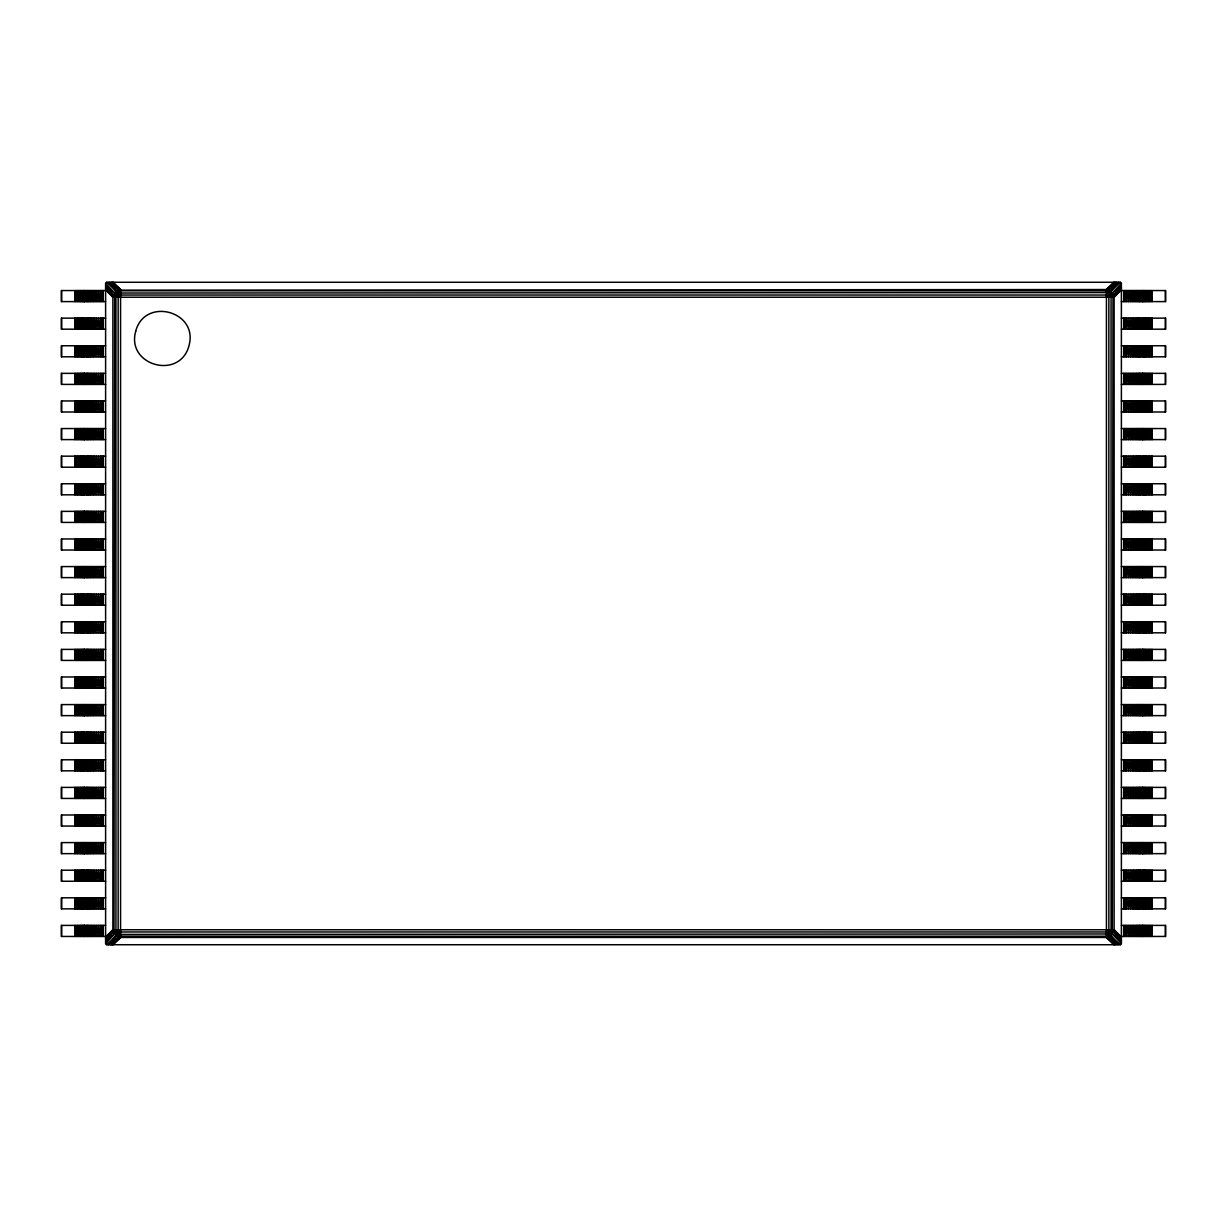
<?xml version="1.0" encoding="UTF-8"?>
<svg xmlns="http://www.w3.org/2000/svg" width="1227" height="1227" viewBox="0 0 1227 1227"><rect width="100%" height="100%" fill="white"/><g stroke="black" fill="none" stroke-linecap="round" stroke-linejoin="round"><path stroke-width="1.5" d="M119.034 936.216L112.347 944.729L120.568 937.459L118.85 935.649L118.145 929.775L118.145 297.225L119.295 290.155L1106.432 289.541L1112.306 293.023L1114.116 297.225L1114.116 929.775L1110.634 935.649L1106.432 937.459L120.568 937.459L114.694 933.977L112.884 929.775L112.884 297.225L116.366 291.351L120.568 289.541L120.568 937.459L113.283 944.729M1113.717 944.729L1106.432 937.459L1108.15 935.649L1108.855 929.775L1108.855 297.225L1108.15 291.351L1106.432 289.541L1113.717 282.271M106.703 944.729L1120.297 944.729L1121.386 943.64L1121.386 283.36L1120.297 282.271L106.703 282.271L105.614 283.36L105.614 943.64L106.703 944.729L116.366 935.649L120.568 934.407L114.694 933.977L105.614 941.278L113.498 931.968L114.126 929.775L115.231 934.407L1112.306 933.977L1112.996 295.032L1111.371 292.593L114.694 293.023L114.004 931.968L114.694 933.977L118.375 936.845L111.304 944.729M106.703 282.271L116.366 291.351L120.568 292.593L114.694 293.023L105.614 286.873L113.498 295.032L114.126 297.225L115.016 293.023L117.93 290.784L1109.346 290.784L1111.371 292.593L1112.874 297.225L1113.503 295.032L1121.386 285.722L1112.306 293.023L1106.432 292.593L1110.634 291.351L1120.297 282.271M1120.297 944.729L1110.634 935.649L1106.432 934.407L1112.306 933.977L1121.386 940.127L1113.503 931.968L1112.874 929.775L1111.984 933.977L1108.625 936.845L1107.966 936.216M1108.15 291.351L1106.432 290.784L1109.346 290.784L1111.064 297.225L1111.064 929.775L1109.346 936.216L117.654 936.216L115.936 929.775L115.936 297.225L118.375 290.155L120.568 290.784L118.85 291.351M1111.371 934.407L1112.168 931.968L1111.064 929.775L1108.625 936.845L1114.76 944.729L1106.432 937.459L1106.432 289.541L1114.653 282.271L1108.625 290.155L1111.064 297.225L1112.168 295.032M114.126 297.225L115.629 292.593M1112.168 931.968L1112.874 929.775M114.832 931.968L115.936 929.775L118.375 936.845L110.215 944.729L116.366 935.649L114.126 929.775M116.534 931.968L118.145 929.775M1108.855 297.225L1110.466 295.032M108.482 944.729L116.366 935.649M1118.518 282.271L1110.634 291.351L1116.785 282.271L1108.625 290.155L1115.696 282.271M1121.386 937.06L1114.116 929.775L112.884 929.775L105.614 938.103L113.498 931.968L120.568 932.198L118.482 933.977M105.614 289.94L112.884 297.225L1114.116 297.225L1121.386 288.897L1113.503 295.032L1106.432 294.802L1108.518 293.023M105.614 943.64L114.694 933.977M1112.306 293.023L1121.386 283.36M105.614 937.06L112.884 929.775M1114.116 297.225L1121.386 289.94M118.221 931.968L120.568 929.775M1106.432 297.225L1108.779 295.032M105.614 939.253L113.498 931.968L1113.503 931.968L1121.386 937.995L1114.116 929.775M1121.386 287.747L1113.503 295.032L113.498 295.032L105.614 289.005L112.884 297.225M117.93 290.784L115.936 297.225L114.832 295.032M1106.432 936.216L1108.15 935.649M105.614 287.962L113.498 295.032L120.568 294.802L118.482 293.023M1121.386 939.038L1113.503 931.968L1106.432 932.198L1108.518 933.977M105.614 290.554L61.35 290.554L61.35 301.597L105.614 301.597M1121.386 290.554L1165.65 290.554L1165.65 301.597L1121.386 301.597M105.614 318.146L61.35 318.146L61.35 329.189L105.614 329.189M1121.386 318.146L1165.65 318.146L1165.65 329.189L1121.386 329.189M105.614 345.753L61.35 345.753L61.35 356.796L105.614 356.796M1121.386 345.753L1165.65 345.753L1165.65 356.796L1121.386 356.796M105.614 373.361L61.35 373.361L61.35 384.404L105.614 384.404M1121.386 373.361L1165.65 373.361L1165.65 384.404L1121.386 384.404M105.614 400.953L61.35 400.953L61.35 411.996L105.614 411.996M1121.386 400.953L1165.65 400.953L1165.65 411.996L1121.386 411.996M105.614 428.56L61.35 428.56L61.35 439.603L105.614 439.603M1121.386 428.56L1165.65 428.56L1165.65 439.603L1121.386 439.603M105.614 456.168L61.35 456.168L61.35 467.211L105.614 467.211M1121.386 456.168L1165.65 456.168L1165.65 467.211L1121.386 467.211M105.614 483.76L61.35 483.76L61.35 494.803L105.614 494.803M1121.386 483.76L1165.65 483.76L1165.65 494.803L1121.386 494.803M105.614 511.368L61.35 511.368L61.35 522.411L105.614 522.411M1121.386 511.368L1165.65 511.368L1165.65 522.411L1121.386 522.411M105.614 538.975L61.35 538.975L61.35 550.018L105.614 550.018M1121.386 538.975L1165.65 538.975L1165.65 550.018L1121.386 550.018M105.614 566.583L61.35 566.583L61.35 577.61L105.614 577.61M1121.386 566.583L1165.65 566.583L1165.65 577.61L1121.386 577.61M105.614 594.175L61.35 594.175L61.35 605.218L105.614 605.218M1121.386 594.175L1165.65 594.175L1165.65 605.218L1121.386 605.218M105.614 621.782L61.35 621.782L61.35 632.825L105.614 632.825M1121.386 621.782L1165.65 621.782L1165.65 632.825L1121.386 632.825M105.614 649.39L61.35 649.39L61.35 660.417L105.614 660.417M1121.386 649.39L1165.65 649.39L1165.65 660.417L1121.386 660.417M105.614 676.982L61.35 676.982L61.35 688.025L105.614 688.025M1121.386 676.982L1165.65 676.982L1165.65 688.025L1121.386 688.025M105.614 704.589L61.35 704.589L61.35 715.632L105.614 715.632M1121.386 704.589L1165.65 704.589L1165.65 715.632L1121.386 715.632M105.614 732.197L61.35 732.197L61.35 743.24L105.614 743.24M1121.386 732.197L1165.65 732.197L1165.65 743.24L1121.386 743.24M105.614 759.789L61.35 759.789L61.35 770.832L105.614 770.832M1121.386 759.789L1165.65 759.789L1165.65 770.832L1121.386 770.832M105.614 787.397L61.35 787.397L61.35 798.44L105.614 798.44M1121.386 787.397L1165.65 787.397L1165.65 798.44L1121.386 798.44M105.614 815.004L61.35 815.004L61.35 826.047L105.614 826.047M1121.386 815.004L1165.65 815.004L1165.65 826.047L1121.386 826.047M105.614 842.596L61.35 842.596L61.35 853.639L105.614 853.639M1121.386 842.596L1165.65 842.596L1165.65 853.639L1121.386 853.639M105.614 870.204L61.35 870.204L61.35 881.247L105.614 881.247M1121.386 870.204L1165.65 870.204L1165.65 881.247L1121.386 881.247M105.614 897.811L61.35 897.811L61.35 908.854L105.614 908.854M1121.386 897.811L1165.65 897.811L1165.65 908.854L1121.386 908.854M105.614 925.403L61.35 925.403L61.35 936.446L105.614 936.446M1121.386 925.403L1165.65 925.403L1165.65 936.446L1121.386 936.446M118.85 935.649L120.568 936.216M1111.371 292.593L1112.874 297.225M113.283 282.271L120.568 289.541L112.24 282.271L118.375 290.155L109.065 282.271L116.366 291.351M1121.386 941.861L1112.306 933.977L1121.386 943.64M105.614 285.139L114.694 293.023L105.614 283.36M1106.432 929.775L1108.779 931.968M118.221 295.032L120.568 297.225M1115.91 944.729L1108.625 936.845L1117.935 944.729L1110.634 935.649M111.09 282.271L118.375 290.155M1108.855 929.775L1110.466 931.968M116.534 295.032L118.145 297.225M1165.343 290.554L1165.343 301.597M1165.343 318.146L1165.343 329.189M1165.343 345.753L1165.343 356.796M1165.343 373.361L1165.343 384.404M1165.343 400.953L1165.343 411.996M1165.343 428.56L1165.343 439.603M1165.343 456.168L1165.343 467.211M1165.343 483.76L1165.343 494.803M1165.343 511.368L1165.343 522.411M1165.343 538.975L1165.343 550.018M1165.343 566.583L1165.343 577.61M1165.343 594.175L1165.343 605.218M1165.343 621.782L1165.343 632.825M1165.343 649.39L1165.343 660.417M1165.343 676.982L1165.343 688.025M1165.343 704.589L1165.343 715.632M1165.343 732.197L1165.343 743.24M1165.343 759.789L1165.343 770.832M1165.343 787.397L1165.343 798.44M1165.343 815.004L1165.343 826.047M1165.343 842.596L1165.343 853.639M1165.343 870.204L1165.343 881.247M1165.343 897.811L1165.343 908.854M1165.343 925.403L1165.343 936.446M1152.23 290.554L1152.23 301.597M1152.23 318.146L1152.23 329.189M1152.23 345.753L1152.23 356.796M1152.23 373.361L1152.23 384.404M1152.23 400.953L1152.23 411.996M1152.23 428.56L1152.23 439.603M1152.23 456.168L1152.23 467.211M1152.23 483.76L1152.23 494.803M1152.23 511.368L1152.23 522.411M1152.23 538.975L1152.23 550.018M1152.23 566.583L1152.23 577.61M1152.23 594.175L1152.23 605.218M1152.23 621.782L1152.23 632.825M1152.23 649.39L1152.23 660.417M1152.23 676.982L1152.23 688.025M1152.23 704.589L1152.23 715.632M1152.23 732.197L1152.23 743.24M1152.23 759.789L1152.23 770.832M1152.23 787.397L1152.23 798.44M1152.23 815.004L1152.23 826.047M1152.23 842.596L1152.23 853.639M1152.23 870.204L1152.23 881.247M1152.23 897.811L1152.23 908.854M1152.23 925.403L1152.23 936.446M1151.049 290.554L1151.049 301.597M1151.049 318.146L1151.049 329.189M1151.049 345.753L1151.049 356.796M1151.049 373.361L1151.049 384.404M1151.049 400.953L1151.049 411.996M1151.049 428.56L1151.049 439.603M1151.049 456.168L1151.049 467.211M1151.049 483.76L1151.049 494.803M1151.049 511.368L1151.049 522.411M1151.049 538.975L1151.049 550.018M1151.049 566.583L1151.049 577.61M1151.049 594.175L1151.049 605.218M1151.049 621.782L1151.049 632.825M1151.049 649.39L1151.049 660.417M1151.049 676.982L1151.049 688.025M1151.049 704.589L1151.049 715.632M1151.049 732.197L1151.049 743.24M1151.049 759.789L1151.049 770.832M1151.049 787.397L1151.049 798.44M1151.049 815.004L1151.049 826.047M1151.049 842.596L1151.049 853.639M1151.049 870.204L1151.049 881.247M1151.049 897.811L1151.049 908.854M1151.049 925.403L1151.049 936.446M1149.53 290.554L1149.53 301.597M1149.53 318.146L1149.53 329.189M1149.53 345.753L1149.53 356.796M1149.53 373.361L1149.53 384.404M1149.53 400.953L1149.53 411.996M1149.53 428.56L1149.53 439.603M1149.53 456.168L1149.53 467.211M1149.53 483.76L1149.53 494.803M1149.53 511.368L1149.53 522.411M1149.53 538.975L1149.53 550.018M1149.53 566.583L1149.53 577.61M1149.53 594.175L1149.53 605.218M1149.53 621.782L1149.53 632.825M1149.53 649.39L1149.53 660.417M1149.53 676.982L1149.53 688.025M1149.53 704.589L1149.53 715.632M1149.53 732.197L1149.53 743.24M1149.53 759.789L1149.53 770.832M1149.53 787.397L1149.53 798.44M1149.53 815.004L1149.53 826.047M1149.53 842.596L1149.53 853.639M1149.53 870.204L1149.53 881.247M1149.53 897.811L1149.53 908.854M1149.53 925.403L1149.53 936.446M1148.181 290.554L1148.181 301.597M1148.181 318.146L1148.181 329.189M1148.181 345.753L1148.181 356.796M1148.181 373.361L1148.181 384.404M1148.181 400.953L1148.181 411.996M1148.181 428.56L1148.181 439.603M1148.181 456.168L1148.181 467.211M1148.181 483.76L1148.181 494.803M1148.181 511.368L1148.181 522.411M1148.181 538.975L1148.181 550.018M1148.181 566.583L1148.181 577.61M1148.181 594.175L1148.181 605.218M1148.181 621.782L1148.181 632.825M1148.181 649.39L1148.181 660.417M1148.181 676.982L1148.181 688.025M1148.181 704.589L1148.181 715.632M1148.181 732.197L1148.181 743.24M1148.181 759.789L1148.181 770.832M1148.181 787.397L1148.181 798.44M1148.181 815.004L1148.181 826.047M1148.181 842.596L1148.181 853.639M1148.181 870.204L1148.181 881.247M1148.181 897.811L1148.181 908.854M1148.181 925.403L1148.181 936.446M1146.785 290.554L1146.785 301.597M1146.785 318.146L1146.785 329.189M1146.785 345.753L1146.785 356.796M1146.785 373.361L1146.785 384.404M1146.785 400.953L1146.785 411.996M1146.785 428.56L1146.785 439.603M1146.785 456.168L1146.785 467.211M1146.785 483.76L1146.785 494.803M1146.785 511.368L1146.785 522.411M1146.785 538.975L1146.785 550.018M1146.785 566.583L1146.785 577.61M1146.785 594.175L1146.785 605.218M1146.785 621.782L1146.785 632.825M1146.785 649.39L1146.785 660.417M1146.785 676.982L1146.785 688.025M1146.785 704.589L1146.785 715.632M1146.785 732.197L1146.785 743.24M1146.785 759.789L1146.785 770.832M1146.785 787.397L1146.785 798.44M1146.785 815.004L1146.785 826.047M1146.785 842.596L1146.785 853.639M1146.785 870.204L1146.785 881.247M1146.785 897.811L1146.785 908.854M1146.785 925.403L1146.785 936.446M1145.604 290.554L1145.604 301.597M1145.604 318.146L1145.604 329.189M1145.604 345.753L1145.604 356.796M1145.604 373.361L1145.604 384.404M1145.604 400.953L1145.604 411.996M1145.604 428.56L1145.604 439.603M1145.604 456.168L1145.604 467.211M1145.604 483.76L1145.604 494.803M1145.604 511.368L1145.604 522.411M1145.604 538.975L1145.604 550.018M1145.604 566.583L1145.604 577.61M1145.604 594.175L1145.604 605.218M1145.604 621.782L1145.604 632.825M1145.604 649.39L1145.604 660.417M1145.604 676.982L1145.604 688.025M1145.604 704.589L1145.604 715.632M1145.604 732.197L1145.604 743.24M1145.604 759.789L1145.604 770.832M1145.604 787.397L1145.604 798.44M1145.604 815.004L1145.604 826.047M1145.604 842.596L1145.604 853.639M1145.604 870.204L1145.604 881.247M1145.604 897.811L1145.604 908.854M1145.604 925.403L1145.604 936.446M1144.576 290.554L1144.576 301.597M1144.576 318.146L1144.576 329.189M1144.576 345.753L1144.576 356.796M1144.576 373.361L1144.576 384.404M1144.576 400.953L1144.576 411.996M1144.576 428.56L1144.576 439.603M1144.576 456.168L1144.576 467.211M1144.576 483.76L1144.576 494.803M1144.576 511.368L1144.576 522.411M1144.576 538.975L1144.576 550.018M1144.576 566.583L1144.576 577.61M1144.576 594.175L1144.576 605.218M1144.576 621.782L1144.576 632.825M1144.576 649.39L1144.576 660.417M1144.576 676.982L1144.576 688.025M1144.576 704.589L1144.576 715.632M1144.576 732.197L1144.576 743.24M1144.576 759.789L1144.576 770.832M1144.576 787.397L1144.576 798.44M1144.576 815.004L1144.576 826.047M1144.576 842.596L1144.576 853.639M1144.576 870.204L1144.576 881.247M1144.576 897.811L1144.576 908.854M1144.576 925.403L1144.576 936.446M1143.595 290.554L1143.595 301.597M1143.595 318.146L1143.595 329.189M1143.595 345.753L1143.595 356.796M1143.595 373.361L1143.595 384.404M1143.595 400.953L1143.595 411.996M1143.595 428.56L1143.595 439.603M1143.595 456.168L1143.595 467.211M1143.595 483.76L1143.595 494.803M1143.595 511.368L1143.595 522.411M1143.595 538.975L1143.595 550.018M1143.595 566.583L1143.595 577.61M1143.595 594.175L1143.595 605.218M1143.595 621.782L1143.595 632.825M1143.595 649.39L1143.595 660.417M1143.595 676.982L1143.595 688.025M1143.595 704.589L1143.595 715.632M1143.595 732.197L1143.595 743.24M1143.595 759.789L1143.595 770.832M1143.595 787.397L1143.595 798.44M1143.595 815.004L1143.595 826.047M1143.595 842.596L1143.595 853.639M1143.595 870.204L1143.595 881.247M1143.595 897.811L1143.595 908.854M1143.595 925.403L1143.595 936.446M1142.828 290.554L1142.828 301.597M1142.828 318.146L1142.828 329.189M1142.828 345.753L1142.828 356.796M1142.828 373.361L1142.828 384.404M1142.828 400.953L1142.828 411.996M1142.828 428.56L1142.828 439.603M1142.828 456.168L1142.828 467.211M1142.828 483.76L1142.828 494.803M1142.828 511.368L1142.828 522.411M1142.828 538.975L1142.828 550.018M1142.828 566.583L1142.828 577.61M1142.828 594.175L1142.828 605.218M1142.828 621.782L1142.828 632.825M1142.828 649.39L1142.828 660.417M1142.828 676.982L1142.828 688.025M1142.828 704.589L1142.828 715.632M1142.828 732.197L1142.828 743.24M1142.828 759.789L1142.828 770.832M1142.828 787.397L1142.828 798.44M1142.828 815.004L1142.828 826.047M1142.828 842.596L1142.828 853.639M1142.828 870.204L1142.828 881.247M1142.828 897.811L1142.828 908.854M1142.828 925.403L1142.828 936.446M1142.414 290.554L1142.414 301.597M1142.414 318.146L1142.414 329.189M1142.414 345.753L1142.414 356.796M1142.414 373.361L1142.414 384.404M1142.414 400.953L1142.414 411.996M1142.414 428.56L1142.414 439.603M1142.414 456.168L1142.414 467.211M1142.414 483.76L1142.414 494.803M1142.414 511.368L1142.414 522.411M1142.414 538.975L1142.414 550.018M1142.414 566.583L1142.414 577.61M1142.414 594.175L1142.414 605.218M1142.414 621.782L1142.414 632.825M1142.414 649.39L1142.414 660.417M1142.414 676.982L1142.414 688.025M1142.414 704.589L1142.414 715.632M1142.414 732.197L1142.414 743.24M1142.414 759.789L1142.414 770.832M1142.414 787.397L1142.414 798.44M1142.414 815.004L1142.414 826.047M1142.414 842.596L1142.414 853.639M1142.414 870.204L1142.414 881.247M1142.414 897.811L1142.414 908.854M1142.414 925.403L1142.414 936.446M1142.122 290.554L1142.122 301.597M1142.122 318.146L1142.122 329.189M1142.122 345.753L1142.122 356.796M1142.122 373.361L1142.122 384.404M1142.122 400.953L1142.122 411.996M1142.122 428.56L1142.122 439.603M1142.122 456.168L1142.122 467.211M1142.122 483.76L1142.122 494.803M1142.122 511.368L1142.122 522.411M1142.122 538.975L1142.122 550.018M1142.122 566.583L1142.122 577.61M1142.122 594.175L1142.122 605.218M1142.122 621.782L1142.122 632.825M1142.122 649.39L1142.122 660.417M1142.122 676.982L1142.122 688.025M1142.122 704.589L1142.122 715.632M1142.122 732.197L1142.122 743.24M1142.122 759.789L1142.122 770.832M1142.122 787.397L1142.122 798.44M1142.122 815.004L1142.122 826.047M1142.122 842.596L1142.122 853.639M1142.122 870.204L1142.122 881.247M1142.122 897.811L1142.122 908.854M1142.122 925.403L1142.122 936.446M1140.343 301.597L1140.343 290.554L1139.745 301.597L1139.638 290.554L1138.963 301.597L1138.809 290.554L1137.996 301.597L1137.812 290.554L1136.723 301.597L1136.509 290.554L1135.266 301.597L1135.021 290.554L1133.809 301.597L1133.549 290.554L1132.245 301.597L1131.969 290.554L1130.404 301.597L1130.113 290.554L1128.457 301.597L1128.15 290.554L1126.432 301.597L1126.309 290.554L1125.067 301.597L1125.006 290.554L1123.687 301.597L1123.687 290.554M1140.343 329.189L1140.343 318.146L1139.745 329.189L1139.638 318.146L1138.963 329.189L1138.809 318.146L1137.996 329.189L1137.812 318.146L1136.723 329.189L1136.509 318.146L1135.266 329.189L1135.021 318.146L1133.809 329.189L1133.549 318.146L1132.245 329.189L1131.969 318.146L1130.404 329.189L1130.113 318.146L1128.457 329.189L1128.15 318.146L1126.432 329.189L1126.309 318.146L1125.067 329.189L1125.006 318.146L1123.687 329.189L1123.687 318.146M1140.343 356.796L1140.343 345.753L1139.745 356.796L1139.638 345.753L1138.963 356.796L1138.809 345.753L1137.996 356.796L1137.812 345.753L1136.723 356.796L1136.509 345.753L1135.266 356.796L1135.021 345.753L1133.809 356.796L1133.549 345.753L1132.245 356.796L1131.969 345.753L1130.404 356.796L1130.113 345.753L1128.457 356.796L1128.15 345.753L1126.432 356.796L1126.309 345.753L1125.067 356.796L1125.006 345.753L1123.687 356.796L1123.687 345.753M1140.343 384.404L1140.343 373.361L1139.745 384.404L1139.638 373.361L1138.963 384.404L1138.809 373.361L1137.996 384.404L1137.812 373.361L1136.723 384.404L1136.509 373.361L1135.266 384.404L1135.021 373.361L1133.809 384.404L1133.549 373.361L1132.245 384.404L1131.969 373.361L1130.404 384.404L1130.113 373.361L1128.457 384.404L1128.15 373.361L1126.432 384.404L1126.309 373.361L1125.067 384.404L1125.006 373.361L1123.687 384.404L1123.687 373.361M1140.343 411.996L1140.343 400.953L1139.745 411.996L1139.638 400.953L1138.963 411.996L1138.809 400.953L1137.996 411.996L1137.812 400.953L1136.723 411.996L1136.509 400.953L1135.266 411.996L1135.021 400.953L1133.809 411.996L1133.549 400.953L1132.245 411.996L1131.969 400.953L1130.404 411.996L1130.113 400.953L1128.457 411.996L1128.15 400.953L1126.432 411.996L1126.309 400.953L1125.067 411.996L1125.006 400.953L1123.687 411.996L1123.687 400.953M1140.343 439.603L1140.343 428.56L1139.745 439.603L1139.638 428.56L1138.963 439.603L1138.809 428.56L1137.996 439.603L1137.812 428.56L1136.723 439.603L1136.509 428.56L1135.266 439.603L1135.021 428.56L1133.809 439.603L1133.549 428.56L1132.245 439.603L1131.969 428.56L1130.404 439.603L1130.113 428.56L1128.457 439.603L1128.15 428.56L1126.432 439.603L1126.309 428.56L1125.067 439.603L1125.006 428.56L1123.687 439.603L1123.687 428.56M1140.343 467.211L1140.343 456.168L1139.745 467.211L1139.638 456.168L1138.963 467.211L1138.809 456.168L1137.996 467.211L1137.812 456.168L1136.723 467.211L1136.509 456.168L1135.266 467.211L1135.021 456.168L1133.809 467.211L1133.549 456.168L1132.245 467.211L1131.969 456.168L1130.404 467.211L1130.113 456.168L1128.457 467.211L1128.15 456.168L1126.432 467.211L1126.309 456.168L1125.067 467.211L1125.006 456.168L1123.687 467.211L1123.687 456.168M1140.343 494.803L1140.343 483.76L1139.745 494.803L1139.638 483.76L1138.963 494.803L1138.809 483.76L1137.996 494.803L1137.812 483.76L1136.723 494.803L1136.509 483.76L1135.266 494.803L1135.021 483.76L1133.809 494.803L1133.549 483.76L1132.245 494.803L1131.969 483.76L1130.404 494.803L1130.113 483.76L1128.457 494.803L1128.15 483.76L1126.432 494.803L1126.309 483.76L1125.067 494.803L1125.006 483.76L1123.687 494.803L1123.687 483.76M1140.343 522.411L1140.343 511.368L1139.745 522.411L1139.638 511.368L1138.963 522.411L1138.809 511.368L1137.996 522.411L1137.812 511.368L1136.723 522.411L1136.509 511.368L1135.266 522.411L1135.021 511.368L1133.809 522.411L1133.549 511.368L1132.245 522.411L1131.969 511.368L1130.404 522.411L1130.113 511.368L1128.457 522.411L1128.15 511.368L1126.432 522.411L1126.309 511.368L1125.067 522.411L1125.006 511.368L1123.687 522.411L1123.687 511.368M1140.343 550.018L1140.343 538.975L1139.745 550.018L1139.638 538.975L1138.963 550.018L1138.809 538.975L1137.996 550.018L1137.812 538.975L1136.723 550.018L1136.509 538.975L1135.266 550.018L1135.021 538.975L1133.809 550.018L1133.549 538.975L1132.245 550.018L1131.969 538.975L1130.404 550.018L1130.113 538.975L1128.457 550.018L1128.15 538.975L1126.432 550.018L1126.309 538.975L1125.067 550.018L1125.006 538.975L1123.687 550.018L1123.687 538.975M1140.343 577.61L1140.343 566.583L1139.745 577.61L1139.638 566.583L1138.963 577.61L1138.809 566.583L1137.996 577.61L1137.812 566.583L1136.723 577.61L1136.509 566.583L1135.266 577.61L1135.021 566.583L1133.809 577.61L1133.549 566.583L1132.245 577.61L1131.969 566.583L1130.404 577.61L1130.113 566.583L1128.457 577.61L1128.15 566.583L1126.432 577.61L1126.309 566.583L1125.067 577.61L1125.006 566.583L1123.687 577.61L1123.687 566.583M1140.343 605.218L1140.343 594.175L1139.745 605.218L1139.638 594.175L1138.963 605.218L1138.809 594.175L1137.996 605.218L1137.812 594.175L1136.723 605.218L1136.509 594.175L1135.266 605.218L1135.021 594.175L1133.809 605.218L1133.549 594.175L1132.245 605.218L1131.969 594.175L1130.404 605.218L1130.113 594.175L1128.457 605.218L1128.15 594.175L1126.432 605.218L1126.309 594.175L1125.067 605.218L1125.006 594.175L1123.687 605.218L1123.687 594.175M1140.343 632.825L1140.343 621.782L1139.745 632.825L1139.638 621.782L1138.963 632.825L1138.809 621.782L1137.996 632.825L1137.812 621.782L1136.723 632.825L1136.509 621.782L1135.266 632.825L1135.021 621.782L1133.809 632.825L1133.549 621.782L1132.245 632.825L1131.969 621.782L1130.404 632.825L1130.113 621.782L1128.457 632.825L1128.15 621.782L1126.432 632.825L1126.309 621.782L1125.067 632.825L1125.006 621.782L1123.687 632.825L1123.687 621.782M1140.343 660.417L1140.343 649.39L1139.745 660.417L1139.638 649.39L1138.963 660.417L1138.809 649.39L1137.996 660.417L1137.812 649.39L1136.723 660.417L1136.509 649.39L1135.266 660.417L1135.021 649.39L1133.809 660.417L1133.549 649.39L1132.245 660.417L1131.969 649.39L1130.404 660.417L1130.113 649.39L1128.457 660.417L1128.15 649.39L1126.432 660.417L1126.309 649.39L1125.067 660.417L1125.006 649.39L1123.687 660.417L1123.687 649.39M1140.343 688.025L1140.343 676.982L1139.745 688.025L1139.638 676.982L1138.963 688.025L1138.809 676.982L1137.996 688.025L1137.812 676.982L1136.723 688.025L1136.509 676.982L1135.266 688.025L1135.021 676.982L1133.809 688.025L1133.549 676.982L1132.245 688.025L1131.969 676.982L1130.404 688.025L1130.113 676.982L1128.457 688.025L1128.15 676.982L1126.432 688.025L1126.309 676.982L1125.067 688.025L1125.006 676.982L1123.687 688.025L1123.687 676.982M1140.343 715.632L1140.343 704.589L1139.745 715.632L1139.638 704.589L1138.963 715.632L1138.809 704.589L1137.996 715.632L1137.812 704.589L1136.723 715.632L1136.509 704.589L1135.266 715.632L1135.021 704.589L1133.809 715.632L1133.549 704.589L1132.245 715.632L1131.969 704.589L1130.404 715.632L1130.113 704.589L1128.457 715.632L1128.15 704.589L1126.432 715.632L1126.309 704.589L1125.067 715.632L1125.006 704.589L1123.687 715.632L1123.687 704.589M1140.343 743.24L1140.343 732.197L1139.745 743.24L1139.638 732.197L1138.963 743.24L1138.809 732.197L1137.996 743.24L1137.812 732.197L1136.723 743.24L1136.509 732.197L1135.266 743.24L1135.021 732.197L1133.809 743.24L1133.549 732.197L1132.245 743.24L1131.969 732.197L1130.404 743.24L1130.113 732.197L1128.457 743.24L1128.15 732.197L1126.432 743.24L1126.309 732.197L1125.067 743.24L1125.006 732.197L1123.687 743.24L1123.687 732.197M1140.343 770.832L1140.343 759.789L1139.745 770.832L1139.638 759.789L1138.963 770.832L1138.809 759.789L1137.996 770.832L1137.812 759.789L1136.723 770.832L1136.509 759.789L1135.266 770.832L1135.021 759.789L1133.809 770.832L1133.549 759.789L1132.245 770.832L1131.969 759.789L1130.404 770.832L1130.113 759.789L1128.457 770.832L1128.15 759.789L1126.432 770.832L1126.309 759.789L1125.067 770.832L1125.006 759.789L1123.687 770.832L1123.687 759.789M1140.343 798.44L1140.343 787.397L1139.745 798.44L1139.638 787.397L1138.963 798.44L1138.809 787.397L1137.996 798.44L1137.812 787.397L1136.723 798.44L1136.509 787.397L1135.266 798.44L1135.021 787.397L1133.809 798.44L1133.549 787.397L1132.245 798.44L1131.969 787.397L1130.404 798.44L1130.113 787.397L1128.457 798.44L1128.15 787.397L1126.432 798.44L1126.309 787.397L1125.067 798.44L1125.006 787.397L1123.687 798.44L1123.687 787.397M1140.343 826.047L1140.343 815.004L1139.745 826.047L1139.638 815.004L1138.963 826.047L1138.809 815.004L1137.996 826.047L1137.812 815.004L1136.723 826.047L1136.509 815.004L1135.266 826.047L1135.021 815.004L1133.809 826.047L1133.549 815.004L1132.245 826.047L1131.969 815.004L1130.404 826.047L1130.113 815.004L1128.457 826.047L1128.15 815.004L1126.432 826.047L1126.309 815.004L1125.067 826.047L1125.006 815.004L1123.687 826.047L1123.687 815.004M1140.343 853.639L1140.343 842.596L1139.745 853.639L1139.638 842.596L1138.963 853.639L1138.809 842.596L1137.996 853.639L1137.812 842.596L1136.723 853.639L1136.509 842.596L1135.266 853.639L1135.021 842.596L1133.809 853.639L1133.549 842.596L1132.245 853.639L1131.969 842.596L1130.404 853.639L1130.113 842.596L1128.457 853.639L1128.15 842.596L1126.432 853.639L1126.309 842.596L1125.067 853.639L1125.006 842.596L1123.687 853.639L1123.687 842.596M1140.343 881.247L1140.343 870.204L1139.745 881.247L1139.638 870.204L1138.963 881.247L1138.809 870.204L1137.996 881.247L1137.812 870.204L1136.723 881.247L1136.509 870.204L1135.266 881.247L1135.021 870.204L1133.809 881.247L1133.549 870.204L1132.245 881.247L1131.969 870.204L1130.404 881.247L1130.113 870.204L1128.457 881.247L1128.15 870.204L1126.432 881.247L1126.309 870.204L1125.067 881.247L1125.006 870.204L1123.687 881.247L1123.687 870.204M1140.343 908.854L1140.343 897.811L1139.745 908.854L1139.638 897.811L1138.963 908.854L1138.809 897.811L1137.996 908.854L1137.812 897.811L1136.723 908.854L1136.509 897.811L1135.266 908.854L1135.021 897.811L1133.809 908.854L1133.549 897.811L1132.245 908.854L1131.969 897.811L1130.404 908.854L1130.113 897.811L1128.457 908.854L1128.15 897.811L1126.432 908.854L1126.309 897.811L1125.067 908.854L1125.006 897.811L1123.687 908.854L1123.687 897.811M1140.343 936.446L1140.343 925.403L1139.745 936.446L1139.638 925.403L1138.963 936.446L1138.809 925.403L1137.996 936.446L1137.812 925.403L1136.723 936.446L1136.509 925.403L1135.266 936.446L1135.021 925.403L1133.809 936.446L1133.549 925.403L1132.245 936.446L1131.969 925.403L1130.404 936.446L1130.113 925.403L1128.457 936.446L1128.15 925.403L1126.432 936.446L1126.309 925.403L1125.067 936.446L1125.006 925.403L1123.687 936.446L1123.687 925.403M103.313 301.597L103.313 290.554L101.994 301.597L101.933 290.554L100.691 301.597L100.568 290.554L98.85 301.597L98.543 290.554L96.887 301.597L96.596 290.554L95.031 301.597L94.755 290.554L93.451 301.597L93.191 290.554L91.979 301.597L91.734 290.554L90.491 301.597L90.277 290.554L89.188 301.597L89.004 290.554L88.191 301.597L88.037 290.554L87.362 301.597L87.255 290.554L86.657 301.597L86.657 290.554M103.313 329.189L103.313 318.146L101.994 329.189L101.933 318.146L100.691 329.189L100.568 318.146L98.85 329.189L98.543 318.146L96.887 329.189L96.596 318.146L95.031 329.189L94.755 318.146L93.451 329.189L93.191 318.146L91.979 329.189L91.734 318.146L90.491 329.189L90.277 318.146L89.188 329.189L89.004 318.146L88.191 329.189L88.037 318.146L87.362 329.189L87.255 318.146L86.657 329.189L86.657 318.146M103.313 356.796L103.313 345.753L101.994 356.796L101.933 345.753L100.691 356.796L100.568 345.753L98.85 356.796L98.543 345.753L96.887 356.796L96.596 345.753L95.031 356.796L94.755 345.753L93.451 356.796L93.191 345.753L91.979 356.796L91.734 345.753L90.491 356.796L90.277 345.753L89.188 356.796L89.004 345.753L88.191 356.796L88.037 345.753L87.362 356.796L87.255 345.753L86.657 356.796L86.657 345.753M103.313 384.404L103.313 373.361L101.994 384.404L101.933 373.361L100.691 384.404L100.568 373.361L98.85 384.404L98.543 373.361L96.887 384.404L96.596 373.361L95.031 384.404L94.755 373.361L93.451 384.404L93.191 373.361L91.979 384.404L91.734 373.361L90.491 384.404L90.277 373.361L89.188 384.404L89.004 373.361L88.191 384.404L88.037 373.361L87.362 384.404L87.255 373.361L86.657 384.404L86.657 373.361M103.313 411.996L103.313 400.953L101.994 411.996L101.933 400.953L100.691 411.996L100.568 400.953L98.85 411.996L98.543 400.953L96.887 411.996L96.596 400.953L95.031 411.996L94.755 400.953L93.451 411.996L93.191 400.953L91.979 411.996L91.734 400.953L90.491 411.996L90.277 400.953L89.188 411.996L89.004 400.953L88.191 411.996L88.037 400.953L87.362 411.996L87.255 400.953L86.657 411.996L86.657 400.953M103.313 439.603L103.313 428.56L101.994 439.603L101.933 428.56L100.691 439.603L100.568 428.56L98.85 439.603L98.543 428.56L96.887 439.603L96.596 428.56L95.031 439.603L94.755 428.56L93.451 439.603L93.191 428.56L91.979 439.603L91.734 428.56L90.491 439.603L90.277 428.56L89.188 439.603L89.004 428.56L88.191 439.603L88.037 428.56L87.362 439.603L87.255 428.56L86.657 439.603L86.657 428.56M103.313 467.211L103.313 456.168L101.994 467.211L101.933 456.168L100.691 467.211L100.568 456.168L98.85 467.211L98.543 456.168L96.887 467.211L96.596 456.168L95.031 467.211L94.755 456.168L93.451 467.211L93.191 456.168L91.979 467.211L91.734 456.168L90.491 467.211L90.277 456.168L89.188 467.211L89.004 456.168L88.191 467.211L88.037 456.168L87.362 467.211L87.255 456.168L86.657 467.211L86.657 456.168M103.313 494.803L103.313 483.76L101.994 494.803L101.933 483.76L100.691 494.803L100.568 483.76L98.85 494.803L98.543 483.76L96.887 494.803L96.596 483.76L95.031 494.803L94.755 483.76L93.451 494.803L93.191 483.76L91.979 494.803L91.734 483.76L90.491 494.803L90.277 483.76L89.188 494.803L89.004 483.76L88.191 494.803L88.037 483.76L87.362 494.803L87.255 483.76L86.657 494.803L86.657 483.76M103.313 522.411L103.313 511.368L101.994 522.411L101.933 511.368L100.691 522.411L100.568 511.368L98.85 522.411L98.543 511.368L96.887 522.411L96.596 511.368L95.031 522.411L94.755 511.368L93.451 522.411L93.191 511.368L91.979 522.411L91.734 511.368L90.491 522.411L90.277 511.368L89.188 522.411L89.004 511.368L88.191 522.411L88.037 511.368L87.362 522.411L87.255 511.368L86.657 522.411L86.657 511.368M103.313 550.018L103.313 538.975L101.994 550.018L101.933 538.975L100.691 550.018L100.568 538.975L98.85 550.018L98.543 538.975L96.887 550.018L96.596 538.975L95.031 550.018L94.755 538.975L93.451 550.018L93.191 538.975L91.979 550.018L91.734 538.975L90.491 550.018L90.277 538.975L89.188 550.018L89.004 538.975L88.191 550.018L88.037 538.975L87.362 550.018L87.255 538.975L86.657 550.018L86.657 538.975M103.313 577.61L103.313 566.583L101.994 577.61L101.933 566.583L100.691 577.61L100.568 566.583L98.85 577.61L98.543 566.583L96.887 577.61L96.596 566.583L95.031 577.61L94.755 566.583L93.451 577.61L93.191 566.583L91.979 577.61L91.734 566.583L90.491 577.61L90.277 566.583L89.188 577.61L89.004 566.583L88.191 577.61L88.037 566.583L87.362 577.61L87.255 566.583L86.657 577.61L86.657 566.583M103.313 605.218L103.313 594.175L101.994 605.218L101.933 594.175L100.691 605.218L100.568 594.175L98.85 605.218L98.543 594.175L96.887 605.218L96.596 594.175L95.031 605.218L94.755 594.175L93.451 605.218L93.191 594.175L91.979 605.218L91.734 594.175L90.491 605.218L90.277 594.175L89.188 605.218L89.004 594.175L88.191 605.218L88.037 594.175L87.362 605.218L87.255 594.175L86.657 605.218L86.657 594.175M103.313 632.825L103.313 621.782L101.994 632.825L101.933 621.782L100.691 632.825L100.568 621.782L98.85 632.825L98.543 621.782L96.887 632.825L96.596 621.782L95.031 632.825L94.755 621.782L93.451 632.825L93.191 621.782L91.979 632.825L91.734 621.782L90.491 632.825L90.277 621.782L89.188 632.825L89.004 621.782L88.191 632.825L88.037 621.782L87.362 632.825L87.255 621.782L86.657 632.825L86.657 621.782M103.313 660.417L103.313 649.39L101.994 660.417L101.933 649.39L100.691 660.417L100.568 649.39L98.85 660.417L98.543 649.39L96.887 660.417L96.596 649.39L95.031 660.417L94.755 649.39L93.451 660.417L93.191 649.39L91.979 660.417L91.734 649.39L90.491 660.417L90.277 649.39L89.188 660.417L89.004 649.39L88.191 660.417L88.037 649.39L87.362 660.417L87.255 649.39L86.657 660.417L86.657 649.39M103.313 688.025L103.313 676.982L101.994 688.025L101.933 676.982L100.691 688.025L100.568 676.982L98.85 688.025L98.543 676.982L96.887 688.025L96.596 676.982L95.031 688.025L94.755 676.982L93.451 688.025L93.191 676.982L91.979 688.025L91.734 676.982L90.491 688.025L90.277 676.982L89.188 688.025L89.004 676.982L88.191 688.025L88.037 676.982L87.362 688.025L87.255 676.982L86.657 688.025L86.657 676.982M103.313 715.632L103.313 704.589L101.994 715.632L101.933 704.589L100.691 715.632L100.568 704.589L98.85 715.632L98.543 704.589L96.887 715.632L96.596 704.589L95.031 715.632L94.755 704.589L93.451 715.632L93.191 704.589L91.979 715.632L91.734 704.589L90.491 715.632L90.277 704.589L89.188 715.632L89.004 704.589L88.191 715.632L88.037 704.589L87.362 715.632L87.255 704.589L86.657 715.632L86.657 704.589M103.313 743.24L103.313 732.197L101.994 743.24L101.933 732.197L100.691 743.24L100.568 732.197L98.85 743.24L98.543 732.197L96.887 743.24L96.596 732.197L95.031 743.24L94.755 732.197L93.451 743.24L93.191 732.197L91.979 743.24L91.734 732.197L90.491 743.24L90.277 732.197L89.188 743.24L89.004 732.197L88.191 743.24L88.037 732.197L87.362 743.24L87.255 732.197L86.657 743.24L86.657 732.197M103.313 770.832L103.313 759.789L101.994 770.832L101.933 759.789L100.691 770.832L100.568 759.789L98.85 770.832L98.543 759.789L96.887 770.832L96.596 759.789L95.031 770.832L94.755 759.789L93.451 770.832L93.191 759.789L91.979 770.832L91.734 759.789L90.491 770.832L90.277 759.789L89.188 770.832L89.004 759.789L88.191 770.832L88.037 759.789L87.362 770.832L87.255 759.789L86.657 770.832L86.657 759.789M103.313 798.44L103.313 787.397L101.994 798.44L101.933 787.397L100.691 798.44L100.568 787.397L98.85 798.44L98.543 787.397L96.887 798.44L96.596 787.397L95.031 798.44L94.755 787.397L93.451 798.44L93.191 787.397L91.979 798.44L91.734 787.397L90.491 798.44L90.277 787.397L89.188 798.44L89.004 787.397L88.191 798.44L88.037 787.397L87.362 798.44L87.255 787.397L86.657 798.44L86.657 787.397M103.313 826.047L103.313 815.004L101.994 826.047L101.933 815.004L100.691 826.047L100.568 815.004L98.85 826.047L98.543 815.004L96.887 826.047L96.596 815.004L95.031 826.047L94.755 815.004L93.451 826.047L93.191 815.004L91.979 826.047L91.734 815.004L90.491 826.047L90.277 815.004L89.188 826.047L89.004 815.004L88.191 826.047L88.037 815.004L87.362 826.047L87.255 815.004L86.657 826.047L86.657 815.004M103.313 853.639L103.313 842.596L101.994 853.639L101.933 842.596L100.691 853.639L100.568 842.596L98.85 853.639L98.543 842.596L96.887 853.639L96.596 842.596L95.031 853.639L94.755 842.596L93.451 853.639L93.191 842.596L91.979 853.639L91.734 842.596L90.491 853.639L90.277 842.596L89.188 853.639L89.004 842.596L88.191 853.639L88.037 842.596L87.362 853.639L87.255 842.596L86.657 853.639L86.657 842.596M103.313 881.247L103.313 870.204L101.994 881.247L101.933 870.204L100.691 881.247L100.568 870.204L98.85 881.247L98.543 870.204L96.887 881.247L96.596 870.204L95.031 881.247L94.755 870.204L93.451 881.247L93.191 870.204L91.979 881.247L91.734 870.204L90.491 881.247L90.277 870.204L89.188 881.247L89.004 870.204L88.191 881.247L88.037 870.204L87.362 881.247L87.255 870.204L86.657 881.247L86.657 870.204M103.313 908.854L103.313 897.811L101.994 908.854L101.933 897.811L100.691 908.854L100.568 897.811L98.85 908.854L98.543 897.811L96.887 908.854L96.596 897.811L95.031 908.854L94.755 897.811L93.451 908.854L93.191 897.811L91.979 908.854L91.734 897.811L90.491 908.854L90.277 897.811L89.188 908.854L89.004 897.811L88.191 908.854L88.037 897.811L87.362 908.854L87.255 897.811L86.657 908.854L86.657 897.811M103.313 936.446L103.313 925.403L101.994 936.446L101.933 925.403L100.691 936.446L100.568 925.403L98.85 936.446L98.543 925.403L96.887 936.446L96.596 925.403L95.031 936.446L94.755 925.403L93.451 936.446L93.191 925.403L91.979 936.446L91.734 925.403L90.491 936.446L90.277 925.403L89.188 936.446L89.004 925.403L88.191 936.446L88.037 925.403L87.362 936.446L87.255 925.403L86.657 936.446L86.657 925.403M84.878 290.554L84.878 301.597M84.878 318.146L84.878 329.189M84.878 345.753L84.878 356.796M84.878 373.361L84.878 384.404M84.878 400.953L84.878 411.996M84.878 428.56L84.878 439.603M84.878 456.168L84.878 467.211M84.878 483.76L84.878 494.803M84.878 511.368L84.878 522.411M84.878 538.975L84.878 550.018M84.878 566.583L84.878 577.61M84.878 594.175L84.878 605.218M84.878 621.782L84.878 632.825M84.878 649.39L84.878 660.417M84.878 676.982L84.878 688.025M84.878 704.589L84.878 715.632M84.878 732.197L84.878 743.24M84.878 759.789L84.878 770.832M84.878 787.397L84.878 798.44M84.878 815.004L84.878 826.047M84.878 842.596L84.878 853.639M84.878 870.204L84.878 881.247M84.878 897.811L84.878 908.854M84.878 925.403L84.878 936.446M84.586 290.554L84.586 301.597M84.586 318.146L84.586 329.189M84.586 345.753L84.586 356.796M84.586 373.361L84.586 384.404M84.586 400.953L84.586 411.996M84.586 428.56L84.586 439.603M84.586 456.168L84.586 467.211M84.586 483.76L84.586 494.803M84.586 511.368L84.586 522.411M84.586 538.975L84.586 550.018M84.586 566.583L84.586 577.61M84.586 594.175L84.586 605.218M84.586 621.782L84.586 632.825M84.586 649.39L84.586 660.417M84.586 676.982L84.586 688.025M84.586 704.589L84.586 715.632M84.586 732.197L84.586 743.24M84.586 759.789L84.586 770.832M84.586 787.397L84.586 798.44M84.586 815.004L84.586 826.047M84.586 842.596L84.586 853.639M84.586 870.204L84.586 881.247M84.586 897.811L84.586 908.854M84.586 925.403L84.586 936.446M84.172 290.554L84.172 301.597M84.172 318.146L84.172 329.189M84.172 345.753L84.172 356.796M84.172 373.361L84.172 384.404M84.172 400.953L84.172 411.996M84.172 428.56L84.172 439.603M84.172 456.168L84.172 467.211M84.172 483.76L84.172 494.803M84.172 511.368L84.172 522.411M84.172 538.975L84.172 550.018M84.172 566.583L84.172 577.61M84.172 594.175L84.172 605.218M84.172 621.782L84.172 632.825M84.172 649.39L84.172 660.417M84.172 676.982L84.172 688.025M84.172 704.589L84.172 715.632M84.172 732.197L84.172 743.24M84.172 759.789L84.172 770.832M84.172 787.397L84.172 798.44M84.172 815.004L84.172 826.047M84.172 842.596L84.172 853.639M84.172 870.204L84.172 881.247M84.172 897.811L84.172 908.854M84.172 925.403L84.172 936.446M83.405 290.554L83.405 301.597M83.405 318.146L83.405 329.189M83.405 345.753L83.405 356.796M83.405 373.361L83.405 384.404M83.405 400.953L83.405 411.996M83.405 428.56L83.405 439.603M83.405 456.168L83.405 467.211M83.405 483.76L83.405 494.803M83.405 511.368L83.405 522.411M83.405 538.975L83.405 550.018M83.405 566.583L83.405 577.61M83.405 594.175L83.405 605.218M83.405 621.782L83.405 632.825M83.405 649.39L83.405 660.417M83.405 676.982L83.405 688.025M83.405 704.589L83.405 715.632M83.405 732.197L83.405 743.24M83.405 759.789L83.405 770.832M83.405 787.397L83.405 798.44M83.405 815.004L83.405 826.047M83.405 842.596L83.405 853.639M83.405 870.204L83.405 881.247M83.405 897.811L83.405 908.854M83.405 925.403L83.405 936.446M82.424 290.554L82.424 301.597M82.424 318.146L82.424 329.189M82.424 345.753L82.424 356.796M82.424 373.361L82.424 384.404M82.424 400.953L82.424 411.996M82.424 428.56L82.424 439.603M82.424 456.168L82.424 467.211M82.424 483.76L82.424 494.803M82.424 511.368L82.424 522.411M82.424 538.975L82.424 550.018M82.424 566.583L82.424 577.61M82.424 594.175L82.424 605.218M82.424 621.782L82.424 632.825M82.424 649.39L82.424 660.417M82.424 676.982L82.424 688.025M82.424 704.589L82.424 715.632M82.424 732.197L82.424 743.24M82.424 759.789L82.424 770.832M82.424 787.397L82.424 798.44M82.424 815.004L82.424 826.047M82.424 842.596L82.424 853.639M82.424 870.204L82.424 881.247M82.424 897.811L82.424 908.854M82.424 925.403L82.424 936.446M81.396 290.554L81.396 301.597M81.396 318.146L81.396 329.189M81.396 345.753L81.396 356.796M81.396 373.361L81.396 384.404M81.396 400.953L81.396 411.996M81.396 428.56L81.396 439.603M81.396 456.168L81.396 467.211M81.396 483.76L81.396 494.803M81.396 511.368L81.396 522.411M81.396 538.975L81.396 550.018M81.396 566.583L81.396 577.61M81.396 594.175L81.396 605.218M81.396 621.782L81.396 632.825M81.396 649.39L81.396 660.417M81.396 676.982L81.396 688.025M81.396 704.589L81.396 715.632M81.396 732.197L81.396 743.24M81.396 759.789L81.396 770.832M81.396 787.397L81.396 798.44M81.396 815.004L81.396 826.047M81.396 842.596L81.396 853.639M81.396 870.204L81.396 881.247M81.396 897.811L81.396 908.854M81.396 925.403L81.396 936.446M80.215 290.554L80.215 301.597M80.215 318.146L80.215 329.189M80.215 345.753L80.215 356.796M80.215 373.361L80.215 384.404M80.215 400.953L80.215 411.996M80.215 428.56L80.215 439.603M80.215 456.168L80.215 467.211M80.215 483.76L80.215 494.803M80.215 511.368L80.215 522.411M80.215 538.975L80.215 550.018M80.215 566.583L80.215 577.61M80.215 594.175L80.215 605.218M80.215 621.782L80.215 632.825M80.215 649.39L80.215 660.417M80.215 676.982L80.215 688.025M80.215 704.589L80.215 715.632M80.215 732.197L80.215 743.24M80.215 759.789L80.215 770.832M80.215 787.397L80.215 798.44M80.215 815.004L80.215 826.047M80.215 842.596L80.215 853.639M80.215 870.204L80.215 881.247M80.215 897.811L80.215 908.854M80.215 925.403L80.215 936.446M78.819 290.554L78.819 301.597M78.819 318.146L78.819 329.189M78.819 345.753L78.819 356.796M78.819 373.361L78.819 384.404M78.819 400.953L78.819 411.996M78.819 428.56L78.819 439.603M78.819 456.168L78.819 467.211M78.819 483.76L78.819 494.803M78.819 511.368L78.819 522.411M78.819 538.975L78.819 550.018M78.819 566.583L78.819 577.61M78.819 594.175L78.819 605.218M78.819 621.782L78.819 632.825M78.819 649.39L78.819 660.417M78.819 676.982L78.819 688.025M78.819 704.589L78.819 715.632M78.819 732.197L78.819 743.24M78.819 759.789L78.819 770.832M78.819 787.397L78.819 798.44M78.819 815.004L78.819 826.047M78.819 842.596L78.819 853.639M78.819 870.204L78.819 881.247M78.819 897.811L78.819 908.854M78.819 925.403L78.819 936.446M77.47 290.554L77.47 301.597M77.47 318.146L77.47 329.189M77.47 345.753L77.47 356.796M77.47 373.361L77.47 384.404M77.47 400.953L77.47 411.996M77.47 428.56L77.47 439.603M77.47 456.168L77.47 467.211M77.47 483.76L77.47 494.803M77.47 511.368L77.47 522.411M77.47 538.975L77.47 550.018M77.47 566.583L77.47 577.61M77.47 594.175L77.47 605.218M77.47 621.782L77.47 632.825M77.47 649.39L77.47 660.417M77.47 676.982L77.47 688.025M77.47 704.589L77.47 715.632M77.47 732.197L77.47 743.24M77.47 759.789L77.47 770.832M77.47 787.397L77.47 798.44M77.47 815.004L77.47 826.047M77.47 842.596L77.47 853.639M77.47 870.204L77.47 881.247M77.47 897.811L77.47 908.854M77.47 925.403L77.47 936.446M75.951 290.554L75.951 301.597M75.951 318.146L75.951 329.189M75.951 345.753L75.951 356.796M75.951 373.361L75.951 384.404M75.951 400.953L75.951 411.996M75.951 428.56L75.951 439.603M75.951 456.168L75.951 467.211M75.951 483.76L75.951 494.803M75.951 511.368L75.951 522.411M75.951 538.975L75.951 550.018M75.951 566.583L75.951 577.61M75.951 594.175L75.951 605.218M75.951 621.782L75.951 632.825M75.951 649.39L75.951 660.417M75.951 676.982L75.951 688.025M75.951 704.589L75.951 715.632M75.951 732.197L75.951 743.24M75.951 759.789L75.951 770.832M75.951 787.397L75.951 798.44M75.951 815.004L75.951 826.047M75.951 842.596L75.951 853.639M75.951 870.204L75.951 881.247M75.951 897.811L75.951 908.854M75.951 925.403L75.951 936.446M74.77 290.554L74.77 301.597M74.77 318.146L74.77 329.189M74.77 345.753L74.77 356.796M74.77 373.361L74.77 384.404M74.77 400.953L74.77 411.996M74.77 428.56L74.77 439.603M74.77 456.168L74.77 467.211M74.77 483.76L74.77 494.803M74.77 511.368L74.77 522.411M74.77 538.975L74.77 550.018M74.77 566.583L74.77 577.61M74.77 594.175L74.77 605.218M74.77 621.782L74.77 632.825M74.77 649.39L74.77 660.417M74.77 676.982L74.77 688.025M74.77 704.589L74.77 715.632M74.77 732.197L74.77 743.24M74.77 759.789L74.77 770.832M74.77 787.397L74.77 798.44M74.77 815.004L74.77 826.047M74.77 842.596L74.77 853.639M74.77 870.204L74.77 881.247M74.77 897.811L74.77 908.854M74.77 925.403L74.77 936.446M61.657 290.554L61.657 301.597M61.657 318.146L61.657 329.189M61.657 345.753L61.657 356.796M61.657 373.361L61.657 384.404M61.657 400.953L61.657 411.996M61.657 428.56L61.657 439.603M61.657 456.168L61.657 467.211M61.657 483.76L61.657 494.803M61.657 511.368L61.657 522.411M61.657 538.975L61.657 550.018M61.657 566.583L61.657 577.61M61.657 594.175L61.657 605.218M61.657 621.782L61.657 632.825M61.657 649.39L61.657 660.417M61.657 676.982L61.657 688.025M61.657 704.589L61.657 715.632M61.657 732.197L61.657 743.24M61.657 759.789L61.657 770.832M61.657 787.397L61.657 798.44M61.657 815.004L61.657 826.047M61.657 842.596L61.657 853.639M61.657 870.204L61.657 881.247M61.657 897.811L61.657 908.854M61.657 925.403L61.657 936.446M135.691 331.321C126.074 365.845 180.093 380.309 189.019 345.6C198.651 311.075 144.617 296.612 135.691 331.321"/></g></svg>
